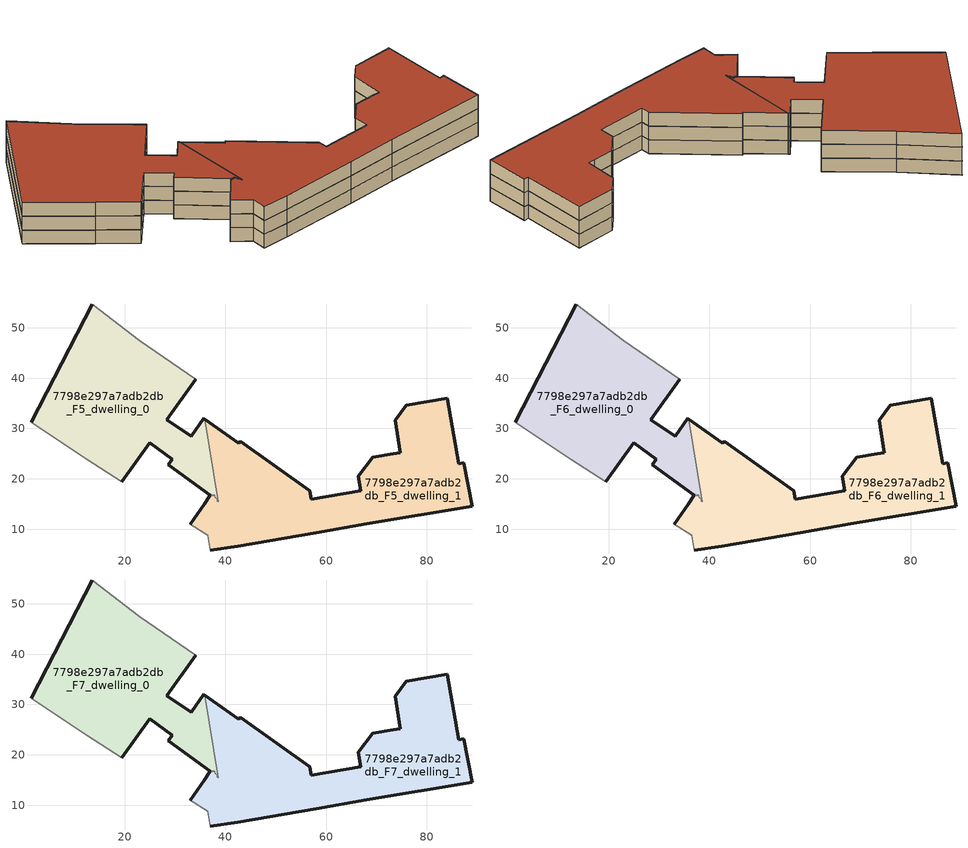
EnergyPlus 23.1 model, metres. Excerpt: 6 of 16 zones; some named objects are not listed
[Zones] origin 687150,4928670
7798e297a7adb2db_F5_dwelling_0
 floor to 7798e297a7adb2db_F4_dwelling_0 (EU_floor_Construction): 38.56,15.45 35.89,31.84 35.63,32.02 33.15,28.41 28.29,31.75 34.09,39.78 22.95,47.45 13.54,54.73 1.37,31.19 12.4,23.89 19.35,19.39 24.94,27.12 29.43,23.91 28.63,22.8 37,16.76 36.92,16.64 37.04,16.55 37.21,16.8 37.45,16.62 37.62,16.87 37.91,16.67 37.97,16.25 38.32,16 38.39,15.58 z15
 wall outside (EU_wall_Construction): 1.37,31.19 13.54,54.73 / 34.09,39.78 28.29,31.75 33.15,28.41 35.63,32.02 35.89,31.84 / 36.92,16.64 37,16.76 28.63,22.8 29.43,23.91 24.94,27.12 19.35,19.39 z15:18
 wall adiabatic (EU_wall_Construction): 19.35,19.39 12.4,23.89 1.37,31.19 / 13.54,54.73 22.95,47.45 34.09,39.78 z15:18
 wall to 7798e297a7adb2db_F5_dwelling_1 (EU_wall_Construction): 35.89,31.84 38.56,15.45 38.39,15.58 38.32,16 37.97,16.25 37.91,16.67 37.62,16.87 37.45,16.62 37.21,16.8 37.04,16.55 36.92,16.64 z15:18
7798e297a7adb2db_F5_dwelling_1
 floor to 7798e297a7adb2db_F4_dwelling_1 (EU_floor_Construction): 89.06,14.55 87.33,23.17 86.37,22.98 84.09,36.04 75.9,34.64 73.76,31.68 74.71,25.17 73.37,25 69.23,24.32 66.4,20.49 66.92,17.58 57.06,15.9 56.73,17.67 42.92,27.48 42.6,27.02 35.89,31.84 38.56,15.45 38.39,15.58 38.32,16 37.97,16.25 37.91,16.67 37.62,16.87 37.45,16.62 37.21,16.8 37.04,16.55 36.92,16.64 35.73,14.94 32.95,10.98 36.51,8.82 36.95,5.85 42.39,6.59 58.05,9.24 68.03,11.08 z15
 wall outside (EU_wall_Construction): 35.89,31.84 42.6,27.02 42.92,27.48 56.73,17.67 57.06,15.9 66.92,17.58 66.4,20.49 69.23,24.32 73.37,25 74.71,25.17 73.76,31.68 75.9,34.64 84.09,36.04 86.37,22.98 87.33,23.17 89.06,14.55 68.03,11.08 58.05,9.24 42.39,6.59 36.95,5.85 / 32.95,10.98 35.73,14.94 36.92,16.64 z15:18
 wall adiabatic (EU_wall_Construction): 36.95,5.85 36.51,8.82 32.95,10.98 z15:18
7798e297a7adb2db_F6_dwelling_0
 floor to 7798e297a7adb2db_F5_dwelling_0 (EU_floor_Construction): 38.56,15.45 35.89,31.84 35.63,32.02 33.15,28.41 28.29,31.75 34.09,39.78 22.95,47.45 13.54,54.73 1.37,31.19 12.4,23.89 19.35,19.39 24.94,27.12 29.43,23.91 28.63,22.8 37,16.76 36.92,16.64 37.04,16.55 37.21,16.8 37.45,16.62 37.62,16.87 37.91,16.67 37.97,16.25 38.32,16 38.39,15.58 z18
 wall outside (EU_wall_Construction): 1.37,31.19 13.54,54.73 / 34.09,39.78 28.29,31.75 33.15,28.41 35.63,32.02 35.89,31.84 / 36.92,16.64 37,16.76 28.63,22.8 29.43,23.91 24.94,27.12 19.35,19.39 z18:21
 wall adiabatic (EU_wall_Construction): 19.35,19.39 12.4,23.89 1.37,31.19 / 13.54,54.73 22.95,47.45 34.09,39.78 z18:21
 wall to 7798e297a7adb2db_F6_dwelling_1 (EU_wall_Construction): 35.89,31.84 38.56,15.45 38.39,15.58 38.32,16 37.97,16.25 37.91,16.67 37.62,16.87 37.45,16.62 37.21,16.8 37.04,16.55 36.92,16.64 z18:21
7798e297a7adb2db_F6_dwelling_1
 floor to 7798e297a7adb2db_F5_dwelling_1 (EU_floor_Construction): 89.06,14.55 87.33,23.17 86.37,22.98 84.09,36.04 75.9,34.64 73.76,31.68 74.71,25.17 73.37,25 69.23,24.32 66.4,20.49 66.92,17.58 57.06,15.9 56.73,17.67 42.92,27.48 42.6,27.02 35.89,31.84 38.56,15.45 38.39,15.58 38.32,16 37.97,16.25 37.91,16.67 37.62,16.87 37.45,16.62 37.21,16.8 37.04,16.55 36.92,16.64 35.73,14.94 32.95,10.98 36.51,8.82 36.95,5.85 42.39,6.59 58.05,9.24 68.03,11.08 z18
 wall outside (EU_wall_Construction): 35.89,31.84 42.6,27.02 42.92,27.48 56.73,17.67 57.06,15.9 66.92,17.58 66.4,20.49 69.23,24.32 73.37,25 74.71,25.17 73.76,31.68 75.9,34.64 84.09,36.04 86.37,22.98 87.33,23.17 89.06,14.55 68.03,11.08 58.05,9.24 42.39,6.59 36.95,5.85 / 32.95,10.98 35.73,14.94 36.92,16.64 z18:21
 wall adiabatic (EU_wall_Construction): 36.95,5.85 36.51,8.82 32.95,10.98 z18:21
7798e297a7adb2db_F7_dwelling_0
 floor to 7798e297a7adb2db_F6_dwelling_0 (EU_floor_Construction): 38.56,15.45 35.89,31.84 35.63,32.02 33.15,28.41 28.29,31.75 34.09,39.78 22.95,47.45 13.54,54.73 1.37,31.19 12.4,23.89 19.35,19.39 24.94,27.12 29.43,23.91 28.63,22.8 37,16.76 36.92,16.64 37.04,16.55 37.21,16.8 37.45,16.62 37.62,16.87 37.91,16.67 37.97,16.25 38.32,16 38.39,15.58 z21
 wall outside (EU_wall_Construction): 1.37,31.19 13.54,54.73 / 34.09,39.78 28.29,31.75 33.15,28.41 35.63,32.02 35.89,31.84 / 36.92,16.64 37,16.76 28.63,22.8 29.43,23.91 24.94,27.12 19.35,19.39 z21:24
 wall adiabatic (EU_wall_Construction): 19.35,19.39 12.4,23.89 1.37,31.19 / 13.54,54.73 22.95,47.45 34.09,39.78 z21:24
 wall to 7798e297a7adb2db_F7_dwelling_1 (EU_wall_Construction): 35.89,31.84 38.56,15.45 38.39,15.58 38.32,16 37.97,16.25 37.91,16.67 37.62,16.87 37.45,16.62 37.21,16.8 37.04,16.55 36.92,16.64 z21:24
 roof outside (EU_roof_Construction): 34.09,39.78 28.29,31.75 33.15,28.41 35.63,32.02 35.89,31.84 38.56,15.45 38.39,15.58 38.32,16 37.97,16.25 37.91,16.67 37.62,16.87 37.45,16.62 37.21,16.8 37.04,16.55 36.92,16.64 37,16.76 28.63,22.8 29.43,23.91 24.94,27.12 19.35,19.39 12.4,23.89 1.37,31.19 13.54,54.73 22.95,47.45 z24
7798e297a7adb2db_F7_dwelling_1
 floor to 7798e297a7adb2db_F6_dwelling_1 (EU_floor_Construction): 89.06,14.55 87.33,23.17 86.37,22.98 84.09,36.04 75.9,34.64 73.76,31.68 74.71,25.17 73.37,25 69.23,24.32 66.4,20.49 66.92,17.58 57.06,15.9 56.73,17.67 42.92,27.48 42.6,27.02 35.89,31.84 38.56,15.45 38.39,15.58 38.32,16 37.97,16.25 37.91,16.67 37.62,16.87 37.45,16.62 37.21,16.8 37.04,16.55 36.92,16.64 35.73,14.94 32.95,10.98 36.51,8.82 36.95,5.85 42.39,6.59 58.05,9.24 68.03,11.08 z21
 wall outside (EU_wall_Construction): 35.89,31.84 42.6,27.02 42.92,27.48 56.73,17.67 57.06,15.9 66.92,17.58 66.4,20.49 69.23,24.32 73.37,25 74.71,25.17 73.76,31.68 75.9,34.64 84.09,36.04 86.37,22.98 87.33,23.17 89.06,14.55 68.03,11.08 58.05,9.24 42.39,6.59 36.95,5.85 / 32.95,10.98 35.73,14.94 36.92,16.64 z21:24
 wall adiabatic (EU_wall_Construction): 36.95,5.85 36.51,8.82 32.95,10.98 z21:24
 roof outside (EU_roof_Construction): 84.09,36.04 86.37,22.98 87.33,23.17 89.06,14.55 68.03,11.08 58.05,9.24 42.39,6.59 36.95,5.85 36.51,8.82 32.95,10.98 35.73,14.94 36.92,16.64 37.04,16.55 37.21,16.8 37.45,16.62 37.62,16.87 37.91,16.67 37.97,16.25 38.32,16 38.39,15.58 38.56,15.45 35.89,31.84 42.6,27.02 42.92,27.48 56.73,17.67 57.06,15.9 66.92,17.58 66.4,20.49 69.23,24.32 73.37,25 74.71,25.17 73.76,31.68 75.9,34.64 z24
[Building]
EU S2 Campaign: North Axis=0; Terrain=City; Solar Distribution=FullExterior
[Site:Location]
Bologna: Latitude=44.5; Longitude=11.25; Time Zone=1; Elevation=37
[SizingPeriod:WeatherFileDays]
AnnualSizingPeriod: Begin Month=1; Begin Day of Month=1; End Month=12; End Day of Month=31; Day of Week for Start Day=Monday; Use Weather File Daylight Saving Period=No; Use Weather File Rain and Snow Indicators=No
[MATERIAL]
EU_InternalMass_Material: Roughness=MediumRough; Thickness=0.1; Conductivity=1; Density=1800; Specific Heat=900; Thermal Absorptance=0.9; Solar Absorptance=0.7; Visible Absorptance=0.7
[MATERIAL:NOMASS] Roughness=MediumRough; Thermal Absorptance=0.9; Solar Absorptance=0.7; Visible Absorptance=0.7
Name | Thermal Resistance
EU_wall_NoMass | 0.905828
EU_roof_NoMass | 0.37593
EU_floor_NoMass | 0.67114
[CONSTRUCTION]
EU_wall_Construction: EU_wall_NoMass
EU_roof_Construction: EU_roof_NoMass
EU_floor_Construction: EU_floor_NoMass
EU_InternalMass_Construction: EU_InternalMass_Material
[ZONE] Type=1; Multiplier=1; Ceiling Height=autocalculate; Floor Area=autocalculate; Part of Total Floor Area=Yes
Name | Volume
7798e297a7adb2db_F5_dwelling_0; 7798e297a7adb2db_F6_dwelling_0; 7798e297a7adb2db_F7_dwelling_0 | 2109.99
7798e297a7adb2db_F5_dwelling_1; 7798e297a7adb2db_F6_dwelling_1; 7798e297a7adb2db_F7_dwelling_1 | 2354
[INTERNALMASS] Construction=EU_InternalMass_Construction
Name | Zone or ZoneList | Surface Area
7798e297a7adb2db_F5_dwelling_0_EU_InternalMass | 7798e297a7adb2db_F5_dwelling_0 | 703.329
7798e297a7adb2db_F5_dwelling_1_EU_InternalMass | 7798e297a7adb2db_F5_dwelling_1 | 784.668
7798e297a7adb2db_F6_dwelling_0_EU_InternalMass | 7798e297a7adb2db_F6_dwelling_0 | 703.329
7798e297a7adb2db_F6_dwelling_1_EU_InternalMass | 7798e297a7adb2db_F6_dwelling_1 | 784.668
7798e297a7adb2db_F7_dwelling_0_EU_InternalMass | 7798e297a7adb2db_F7_dwelling_0 | 703.329
7798e297a7adb2db_F7_dwelling_1_EU_InternalMass | 7798e297a7adb2db_F7_dwelling_1 | 784.668
[OTHEREQUIPMENT] Fuel Type=Electricity; Design Level Calculation Method=Watts/Area; Power per Zone Floor Area=1; Fraction Latent=0; Fraction Radiant=0; Fraction Lost=0; Carbon Dioxide Generation Rate=0; EndUse Subcategory=EU_Step8_InternalGains
Name | Zone or ZoneList or Space or SpaceList | Schedule
EU_Step8_InternalGain_7798e297a7adb2db_F5_dwelling_0_f000 | 7798e297a7adb2db_F5_dwelling_0 | EU_Step8_GainSchedule_7798e297a7adb2db_F5_dwelling_0_f000
EU_Step8_InternalGain_7798e297a7adb2db_F5_dwelling_1_f000 | 7798e297a7adb2db_F5_dwelling_1 | EU_Step8_GainSchedule_7798e297a7adb2db_F5_dwelling_1_f000
EU_Step8_InternalGain_7798e297a7adb2db_F6_dwelling_0_f000 | 7798e297a7adb2db_F6_dwelling_0 | EU_Step8_GainSchedule_7798e297a7adb2db_F6_dwelling_0_f000
EU_Step8_InternalGain_7798e297a7adb2db_F6_dwelling_1_f000 | 7798e297a7adb2db_F6_dwelling_1 | EU_Step8_GainSchedule_7798e297a7adb2db_F6_dwelling_1_f000
EU_Step8_InternalGain_7798e297a7adb2db_F7_dwelling_0_f000 | 7798e297a7adb2db_F7_dwelling_0 | EU_Step8_GainSchedule_7798e297a7adb2db_F7_dwelling_0_f000
EU_Step8_InternalGain_7798e297a7adb2db_F7_dwelling_1_f000 | 7798e297a7adb2db_F7_dwelling_1 | EU_Step8_GainSchedule_7798e297a7adb2db_F7_dwelling_1_f000
[ZONEVENTILATION:DESIGNFLOWRATE] Schedule=EU_AlwaysOn; Design Flow Rate Calculation Method=AirChanges/Hour; Air Changes per Hour=0.73129; Ventilation Type=Natural; Fan Pressure Rise=0; Fan Total Efficiency=1; Constant Term Coefficient=1; Temperature Term Coefficient=0; Velocity Term Coefficient=0; Velocity Squared Term Coefficient=0; Minimum Indoor Temperature=-100; Maximum Indoor Temperature=100; Delta Temperature=-100; Minimum Outdoor Temperature=-100; Maximum Outdoor Temperature=100; Maximum Wind Speed=40
Name | Zone or ZoneList or Space or SpaceList
EU_ConstantAir_7798e297a7adb2db_F5_dwelling_0 | 7798e297a7adb2db_F5_dwelling_0
EU_ConstantAir_7798e297a7adb2db_F5_dwelling_1 | 7798e297a7adb2db_F5_dwelling_1
EU_ConstantAir_7798e297a7adb2db_F6_dwelling_0 | 7798e297a7adb2db_F6_dwelling_0
EU_ConstantAir_7798e297a7adb2db_F6_dwelling_1 | 7798e297a7adb2db_F6_dwelling_1
EU_ConstantAir_7798e297a7adb2db_F7_dwelling_0 | 7798e297a7adb2db_F7_dwelling_0
EU_ConstantAir_7798e297a7adb2db_F7_dwelling_1 | 7798e297a7adb2db_F7_dwelling_1
[HVACTEMPLATE:ZONE:IDEALLOADSAIRSYSTEM] System Availability Schedule=EU_AlwaysOn; Maximum Heating Supply Air Temperature=50; Minimum Cooling Supply Air Temperature=13; Maximum Heating Supply Air Humidity Ratio=0.0156; Minimum Cooling Supply Air Humidity Ratio=0.0077; Heating Limit=NoLimit; Cooling Limit=NoLimit; Heating Availability Schedule=EU_AlwaysOn; Cooling Availability Schedule=EU_CoolingOff; Dehumidification Control Type=ConstantSensibleHeatRatio; Cooling Sensible Heat Ratio=0.7; Dehumidification Setpoint=60; Humidification Control Type=None; Humidification Setpoint=30; Outdoor Air Method=None; Outdoor Air Flow Rate per Person=0.00944; Outdoor Air Flow Rate per Zone Floor Area=0; Outdoor Air Flow Rate per Zone=0; Demand Controlled Ventilation Type=None; Outdoor Air Economizer Type=NoEconomizer; Heat Recovery Type=None; Sensible Heat Recovery Effectiveness=0.7; Latent Heat Recovery Effectiveness=0.65
Name | Template Thermostat
7798e297a7adb2db_F5_dwelling_0 | EU_HeatOnly_7798e297a7adb2db_F5_dwelling_0
7798e297a7adb2db_F5_dwelling_1 | EU_HeatOnly_7798e297a7adb2db_F5_dwelling_1
7798e297a7adb2db_F6_dwelling_0 | EU_HeatOnly_7798e297a7adb2db_F6_dwelling_0
7798e297a7adb2db_F6_dwelling_1 | EU_HeatOnly_7798e297a7adb2db_F6_dwelling_1
7798e297a7adb2db_F7_dwelling_0 | EU_HeatOnly_7798e297a7adb2db_F7_dwelling_0
7798e297a7adb2db_F7_dwelling_1 | EU_HeatOnly_7798e297a7adb2db_F7_dwelling_1
[SIZING:ZONE] Zone Cooling Design Supply Air Temperature Input Method=SupplyAirTemperature; Zone Cooling Design Supply Air Temperature=13; Zone Heating Design Supply Air Temperature Input Method=SupplyAirTemperature; Zone Heating Design Supply Air Temperature=50; Zone Cooling Design Supply Air Humidity Ratio=0.008; Zone Heating Design Supply Air Humidity Ratio=0.008; Cooling Design Air Flow Method=DesignDay; Cooling Design Air Flow Rate=0; Cooling Minimum Air Flow per Zone Floor Area=0.000762; Cooling Minimum Air Flow=0; Cooling Minimum Air Flow Fraction=0.2; Heating Design Air Flow Method=DesignDay; Heating Design Air Flow Rate=0; Heating Maximum Air Flow per Zone Floor Area=0.002032; Heating Maximum Air Flow=0.141576; Heating Maximum Air Flow Fraction=0.3; Account for Dedicated Outdoor Air System=No; Dedicated Outdoor Air System Control Strategy=NeutralSupplyAir; Dedicated Outdoor Air Low Setpoint Temperature for Design=autosize; Dedicated Outdoor Air High Setpoint Temperature for Design=autosize; Zone Load Sizing Method=Sensible Load Only No Latent Load; Zone Latent Cooling Design Supply Air Humidity Ratio Input Method=HumidityRatioDifference; Zone Cooling Design Supply Air Humidity Ratio Difference=0.005; Zone Latent Heating Design Supply Air Humidity Ratio Input Method=HumidityRatioDifference; Zone Humidification Design Supply Air Humidity Ratio Difference=0.005
7798e297a7adb2db_F5_dwelling_0; 7798e297a7adb2db_F5_dwelling_1; 7798e297a7adb2db_F6_dwelling_0; 7798e297a7adb2db_F6_dwelling_1; 7798e297a7adb2db_F7_dwelling_0; 7798e297a7adb2db_F7_dwelling_1
[SCHEDULE:CONSTANT]
Name | Hourly Value
EU_AlwaysOn | 1
EU_CoolingOff | 0
[SCHEDULE:FILE] Column Number=1; Rows to Skip at Top=0; Number of Hours of Data=8760; Column Separator=Comma; Interpolate to Timestep=No; Minutes per Item=60; Adjust Schedule for Daylight Savings=Yes
Name | File
EU_Step8_GainSchedule_7798e297a7adb2db_F5_dwelling_0_f000 | ../../schedules/7798e297a7adb2db/7798e297a7adb2db_F5_dwelling_0_f000_gain.csv
EU_Step8_GainSchedule_7798e297a7adb2db_F5_dwelling_1_f000 | ../../schedules/7798e297a7adb2db/7798e297a7adb2db_F5_dwelling_1_f000_gain.csv
EU_Step8_GainSchedule_7798e297a7adb2db_F6_dwelling_0_f000 | ../../schedules/7798e297a7adb2db/7798e297a7adb2db_F6_dwelling_0_f000_gain.csv
EU_Step8_GainSchedule_7798e297a7adb2db_F6_dwelling_1_f000 | ../../schedules/7798e297a7adb2db/7798e297a7adb2db_F6_dwelling_1_f000_gain.csv
EU_Step8_GainSchedule_7798e297a7adb2db_F7_dwelling_0_f000 | ../../schedules/7798e297a7adb2db/7798e297a7adb2db_F7_dwelling_0_f000_gain.csv
EU_Step8_GainSchedule_7798e297a7adb2db_F7_dwelling_1_f000 | ../../schedules/7798e297a7adb2db/7798e297a7adb2db_F7_dwelling_1_f000_gain.csv
